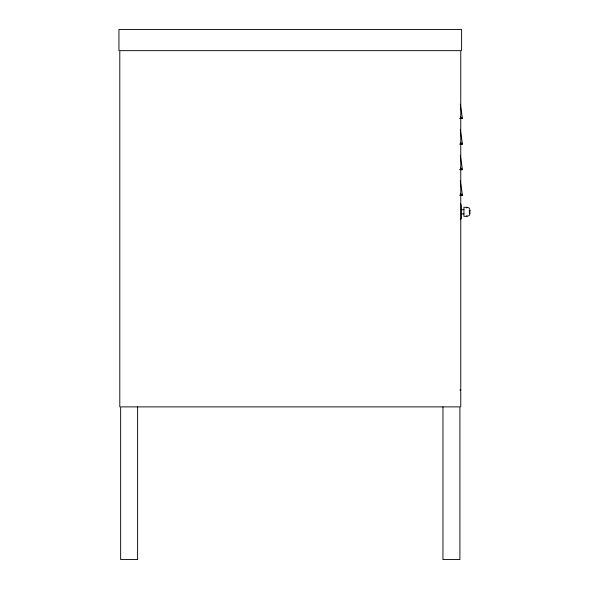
<?xml version="1.0" encoding="UTF-8"?>
<svg xmlns="http://www.w3.org/2000/svg" width="589" height="589" viewBox="0 0 589 589"><rect width="100%" height="100%" fill="white"/><g stroke="black" fill="none" stroke-linecap="round" stroke-linejoin="round"><path stroke-width="0.88" d="M466.79 207.991L466.871 207.475M470.051 213.196L469.264 215.552L466.908 216.34L463.948 216.34L463.948 207.269L466.908 207.269L469.264 208.057L470.051 210.413M460.362 219.704L461.253 218.534L461.253 205.075L460.362 203.904M459.913 118.507L462.453 118.507L460.311 104.224M459.913 144.091L462.453 144.091L460.311 129.808M459.913 169.669L462.453 169.669L460.311 155.386M459.913 195.253L462.453 195.253L460.311 180.97M461.253 209.684L463.948 209.684M461.253 213.925L463.948 213.925M459.913 389.918L460.76 389.918M459.913 118.418L462.453 118.507L460.546 116.843M459.913 144.003L462.453 144.091L460.546 142.428M459.913 169.588L462.453 169.669L460.546 168.012M459.913 195.165L462.453 195.253L460.546 193.597M466.79 215.618L466.871 216.134M461.607 50.654L461.607 29.45L118.949 29.45L118.949 50.654M460.76 406.881L460.76 50.654L119.795 50.654L119.795 406.881M442.95 406.881L442.95 559.55L459.913 559.55L459.913 406.881L120.649 406.881L120.649 559.55L137.612 559.55L137.612 406.881M469.845 210.45L469.337 210.531L469.337 213.078L469.845 213.159L469.845 210.45"/></g></svg>
